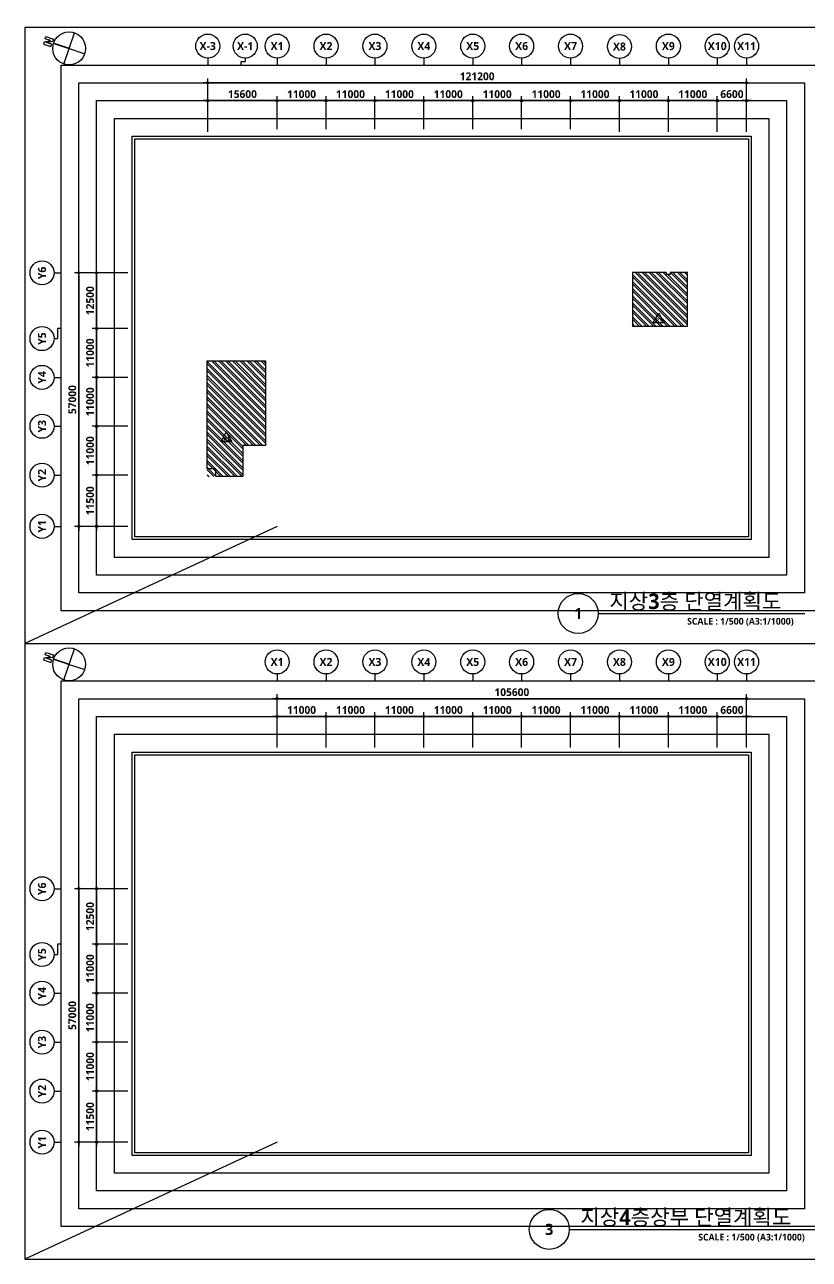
# Model space of a CAD drawing. Header units: millimetres. Extents: x 15454 to 832298, y 124519 to 402165.
# Drawn here: x 435454 to 611935, y 124519 to 402165 of the extents above; entities that cross this region are included whole.
import ezdxf
from ezdxf.enums import TextEntityAlignment as Align

# ---------------------------------------------------------------- set-up
doc = ezdxf.new("R2010")
doc.units = ezdxf.units.MM
doc.header["$LTSCALE"] = 300
doc.header["$MEASUREMENT"] = 0
doc.header["$PDSIZE"] = -5
doc.layers.get('0').update_dxf_attribs({"linetype": 'CONTINUOUS'})
doc.layers.get('Defpoints').update_dxf_attribs({"color": 161, "linetype": 'CONTINUOUS'})
for name, color, linetype in [('A-ANNO-GRA1', 7, 'CONTINUOUS'), ('A-ANNO-NORT', 7, 'CONTINUOUS'), ('A-ANNO-TEXT1', 7, 'CONTINUOUS'), ('A-ANNO-TITL', 7, 'CONTINUOUS'), ('A-ST-AXIS-BUB', 7, 'CONTINUOUS'), ('A-ST-AXIS-DIM', 7, 'CONTINUOUS'), ('A-TEXT1', 2, 'CONTINUOUS'), ('AA-XXXX-TXT1', 2, 'CONTINUOUS'), ('X-SEC-종$0$A-ST-AXIS-BUB', 7, 'CONTINUOUS')]:
    doc.layers.add(name, color=color, linetype=linetype)
for name, color, linetype, plot in [('Defpoint', 161, 'CONTINUOUS', False), ('G(그리드1)', 185, 'CONTINUOUS', False), ('G(그리드2)', 235, 'CONTINUOUS', False)]:
    doc.layers.add(name, color=color, linetype=linetype, plot=plot)
doc.styles.add('SH_대대리576', font='')
doc.styles.add('SH_진천_나눔', font='')
doc.styles.add('맑은고딕', font='NanumGothicBold.ttf')
doc.styles.get('SH_대대리576').set_extended_font_data('NanumGothic', bold=True)
doc.styles.get('SH_진천_나눔').set_extended_font_data('NanumGothic', bold=True)
doc.dimstyles.new('SHP 500', dxfattribs={"dimscale": 500, "dimtxt": 3.5, "dimasz": 1, "dimexe": 2, "dimexo": 2, "dimgap": 1, "dimtad": 1, "dimdec": 0, "dimzin": 0, "dimdsep": 46, "dimtxsty": 'SH_진천_나눔', "dimblk": 'DIMDOT', "dimcen": 0.09, "dimclrd": 256, "dimclre": 256, "dimclrt": 3, "dimadec": 0, "dimazin": 1, "dimtfac": 1, "dimtdec": 0, "dimtix": 1, "dimtmove": 2, "dimatfit": 0, "dimldrblk": 'DIMDOT', "dimfxl": 1, "dimtolj": 1, "dimtzin": 0, "dimlwd": -1, "dimlwe": -1, "dimarcsym": 0})

# ---------------------------------------------------------------- blocks, each defined once
blk = doc.blocks.new('G$CBA52A250')
at = {"layer": 'A-ST-AXIS-BUB'}
for p, q in [((1177, 0), (1177, 525)), ((1177, 525), (1800, 525)), ((1800, 1050), (1800, 525))]:
    blk.add_line(p, q, dxfattribs=at)
blk.add_circle((1800, 2850), 1800, dxfattribs=at)
blk = doc.blocks.new('DIMDOT')
at = {"color": 0}
blk.add_line((-2, 0), (2, 0), dxfattribs=at)
for radius in [0.5, 0.25]:
    blk.add_circle((0, 0), radius, dxfattribs=at)
blk = doc.blocks.new('*D6814')
at = {"layer": 'A-ST-AXIS-DIM'}
for p, q in [((476629, 378081), (476629, 390081)), ((597329, 389081), (477129, 389081)), ((597829, 378081), (597829, 390081))]:
    blk.add_line(p, q, dxfattribs=at)
at = {"layer": 'Defpoints', "color": 0}
for p in [(476629, 389081), (476629, 377081), (597829, 377081)]:
    blk.add_point(p, dxfattribs=at)
at = {"layer": 'A-ST-AXIS-DIM', "linetype": 'ByBlock', "xscale": 500, "yscale": 500, "zscale": 500, "rotation": 180}
blk.add_blockref('DIMDOT', (476629, 389081), dxfattribs=at)
at = {"layer": 'A-ST-AXIS-DIM', "linetype": 'ByBlock', "xscale": 500, "yscale": 500, "zscale": 500}
blk.add_blockref('DIMDOT', (597829, 389081), dxfattribs=at)
at = {"layer": 'A-ST-AXIS-DIM', "color": 3, "insert": (537229, 390544), "char_height": 1750, "attachment_point": 5, "style": 'SH_진천_나눔'}
blk.add_mtext('\\A1;121200', dxfattribs=at)
blk = doc.blocks.new('*D6815')
at = {"layer": 'A-ST-AXIS-DIM'}
for p, q in [((492229, 378681), (492229, 386081)), ((503229, 378681), (503229, 386081)), ((502729, 385081), (492729, 385081))]:
    blk.add_line(p, q, dxfattribs=at)
at = {"layer": 'Defpoints', "color": 0}
for p in [(492229, 385081), (492229, 377681), (503229, 377681)]:
    blk.add_point(p, dxfattribs=at)
at = {"layer": 'A-ST-AXIS-DIM', "linetype": 'ByBlock', "xscale": 500, "yscale": 500, "zscale": 500, "rotation": 180}
blk.add_blockref('DIMDOT', (492229, 385081), dxfattribs=at)
at = {"layer": 'A-ST-AXIS-DIM', "linetype": 'ByBlock', "xscale": 500, "yscale": 500, "zscale": 500}
blk.add_blockref('DIMDOT', (503229, 385081), dxfattribs=at)
at = {"layer": 'A-ST-AXIS-DIM', "color": 3, "insert": (497729, 386541), "char_height": 1750, "attachment_point": 5, "style": 'SH_진천_나눔'}
blk.add_mtext('\\A1;11000', dxfattribs=at)
blk = doc.blocks.new('*D6816')
at = {"layer": 'A-ST-AXIS-DIM'}
for p, q in [((503229, 378681), (503229, 386081)), ((514229, 378681), (514229, 386081)), ((513729, 385081), (503729, 385081))]:
    blk.add_line(p, q, dxfattribs=at)
at = {"layer": 'Defpoints', "color": 0}
for p in [(503229, 385081), (503229, 377681), (514229, 377681)]:
    blk.add_point(p, dxfattribs=at)
at = {"layer": 'A-ST-AXIS-DIM', "linetype": 'ByBlock', "xscale": 500, "yscale": 500, "zscale": 500, "rotation": 180}
blk.add_blockref('DIMDOT', (503229, 385081), dxfattribs=at)
at = {"layer": 'A-ST-AXIS-DIM', "linetype": 'ByBlock', "xscale": 500, "yscale": 500, "zscale": 500}
blk.add_blockref('DIMDOT', (514229, 385081), dxfattribs=at)
at = {"layer": 'A-ST-AXIS-DIM', "color": 3, "insert": (508729, 386541), "char_height": 1750, "attachment_point": 5, "style": 'SH_진천_나눔'}
blk.add_mtext('\\A1;11000', dxfattribs=at)
blk = doc.blocks.new('*D6817')
at = {"layer": 'A-ST-AXIS-DIM'}
for p, q in [((514229, 378681), (514229, 386081)), ((525229, 378681), (525229, 386081)), ((524729, 385081), (514729, 385081))]:
    blk.add_line(p, q, dxfattribs=at)
at = {"layer": 'Defpoints', "color": 0}
for p in [(514229, 385081), (514229, 377681), (525229, 377681)]:
    blk.add_point(p, dxfattribs=at)
at = {"layer": 'A-ST-AXIS-DIM', "linetype": 'ByBlock', "xscale": 500, "yscale": 500, "zscale": 500, "rotation": 180}
blk.add_blockref('DIMDOT', (514229, 385081), dxfattribs=at)
at = {"layer": 'A-ST-AXIS-DIM', "linetype": 'ByBlock', "xscale": 500, "yscale": 500, "zscale": 500}
blk.add_blockref('DIMDOT', (525229, 385081), dxfattribs=at)
at = {"layer": 'A-ST-AXIS-DIM', "color": 3, "insert": (519729, 386541), "char_height": 1750, "attachment_point": 5, "style": 'SH_진천_나눔'}
blk.add_mtext('\\A1;11000', dxfattribs=at)
blk = doc.blocks.new('*D6818')
at = {"layer": 'A-ST-AXIS-DIM'}
for p, q in [((525229, 378681), (525229, 386081)), ((536229, 378681), (536229, 386081)), ((535729, 385081), (525729, 385081))]:
    blk.add_line(p, q, dxfattribs=at)
at = {"layer": 'Defpoints', "color": 0}
for p in [(525229, 385081), (525229, 377681), (536229, 377681)]:
    blk.add_point(p, dxfattribs=at)
at = {"layer": 'A-ST-AXIS-DIM', "linetype": 'ByBlock', "xscale": 500, "yscale": 500, "zscale": 500, "rotation": 180}
blk.add_blockref('DIMDOT', (525229, 385081), dxfattribs=at)
at = {"layer": 'A-ST-AXIS-DIM', "linetype": 'ByBlock', "xscale": 500, "yscale": 500, "zscale": 500}
blk.add_blockref('DIMDOT', (536229, 385081), dxfattribs=at)
at = {"layer": 'A-ST-AXIS-DIM', "color": 3, "insert": (530729, 386541), "char_height": 1750, "attachment_point": 5, "style": 'SH_진천_나눔'}
blk.add_mtext('\\A1;11000', dxfattribs=at)
blk = doc.blocks.new('*D6819')
at = {"layer": 'A-ST-AXIS-DIM'}
for p, q in [((536229, 378681), (536229, 386081)), ((547229, 378681), (547229, 386081)), ((546729, 385081), (536729, 385081))]:
    blk.add_line(p, q, dxfattribs=at)
at = {"layer": 'Defpoints', "color": 0}
for p in [(536229, 385081), (536229, 377681), (547229, 377681)]:
    blk.add_point(p, dxfattribs=at)
at = {"layer": 'A-ST-AXIS-DIM', "linetype": 'ByBlock', "xscale": 500, "yscale": 500, "zscale": 500, "rotation": 180}
blk.add_blockref('DIMDOT', (536229, 385081), dxfattribs=at)
at = {"layer": 'A-ST-AXIS-DIM', "linetype": 'ByBlock', "xscale": 500, "yscale": 500, "zscale": 500}
blk.add_blockref('DIMDOT', (547229, 385081), dxfattribs=at)
at = {"layer": 'A-ST-AXIS-DIM', "color": 3, "insert": (541729, 386541), "char_height": 1750, "attachment_point": 5, "style": 'SH_진천_나눔'}
blk.add_mtext('\\A1;11000', dxfattribs=at)
blk = doc.blocks.new('*D6820')
at = {"layer": 'A-ST-AXIS-DIM'}
for p, q in [((547229, 378681), (547229, 386081)), ((558229, 378681), (558229, 386081)), ((557729, 385081), (547729, 385081))]:
    blk.add_line(p, q, dxfattribs=at)
at = {"layer": 'Defpoints', "color": 0}
for p in [(547229, 385081), (547229, 377681), (558229, 377681)]:
    blk.add_point(p, dxfattribs=at)
at = {"layer": 'A-ST-AXIS-DIM', "linetype": 'ByBlock', "xscale": 500, "yscale": 500, "zscale": 500, "rotation": 180}
blk.add_blockref('DIMDOT', (547229, 385081), dxfattribs=at)
at = {"layer": 'A-ST-AXIS-DIM', "linetype": 'ByBlock', "xscale": 500, "yscale": 500, "zscale": 500}
blk.add_blockref('DIMDOT', (558229, 385081), dxfattribs=at)
at = {"layer": 'A-ST-AXIS-DIM', "color": 3, "insert": (552729, 386541), "char_height": 1750, "attachment_point": 5, "style": 'SH_진천_나눔'}
blk.add_mtext('\\A1;11000', dxfattribs=at)
blk = doc.blocks.new('*D6821')
at = {"layer": 'A-ST-AXIS-DIM'}
for p, q in [((558229, 378681), (558229, 386081)), ((569229, 378081), (569229, 386081)), ((568729, 385081), (558729, 385081))]:
    blk.add_line(p, q, dxfattribs=at)
at = {"layer": 'Defpoints', "color": 0}
for p in [(558229, 385081), (558229, 377681), (569229, 377081)]:
    blk.add_point(p, dxfattribs=at)
at = {"layer": 'A-ST-AXIS-DIM', "linetype": 'ByBlock', "xscale": 500, "yscale": 500, "zscale": 500, "rotation": 180}
blk.add_blockref('DIMDOT', (558229, 385081), dxfattribs=at)
at = {"layer": 'A-ST-AXIS-DIM', "linetype": 'ByBlock', "xscale": 500, "yscale": 500, "zscale": 500}
blk.add_blockref('DIMDOT', (569229, 385081), dxfattribs=at)
at = {"layer": 'A-ST-AXIS-DIM', "color": 3, "insert": (563729, 386541), "char_height": 1750, "attachment_point": 5, "style": 'SH_진천_나눔'}
blk.add_mtext('\\A1;11000', dxfattribs=at)
blk = doc.blocks.new('*D6822')
at = {"layer": 'A-ST-AXIS-DIM'}
for p, q in [((569229, 378081), (569229, 386081)), ((580229, 378081), (580229, 386081)), ((579729, 385081), (569729, 385081))]:
    blk.add_line(p, q, dxfattribs=at)
at = {"layer": 'Defpoints', "color": 0}
for p in [(569229, 385081), (569229, 377081), (580229, 377081)]:
    blk.add_point(p, dxfattribs=at)
at = {"layer": 'A-ST-AXIS-DIM', "linetype": 'ByBlock', "xscale": 500, "yscale": 500, "zscale": 500, "rotation": 180}
blk.add_blockref('DIMDOT', (569229, 385081), dxfattribs=at)
at = {"layer": 'A-ST-AXIS-DIM', "linetype": 'ByBlock', "xscale": 500, "yscale": 500, "zscale": 500}
blk.add_blockref('DIMDOT', (580229, 385081), dxfattribs=at)
at = {"layer": 'A-ST-AXIS-DIM', "color": 3, "insert": (574729, 386541), "char_height": 1750, "attachment_point": 5, "style": 'SH_진천_나눔'}
blk.add_mtext('\\A1;11000', dxfattribs=at)
blk = doc.blocks.new('*D6823')
at = {"layer": 'A-ST-AXIS-DIM'}
for p, q in [((580229, 378081), (580229, 386081)), ((591229, 378081), (591229, 386081)), ((590729, 385081), (580729, 385081))]:
    blk.add_line(p, q, dxfattribs=at)
at = {"layer": 'Defpoints', "color": 0}
for p in [(580229, 385081), (580229, 377081), (591229, 377081)]:
    blk.add_point(p, dxfattribs=at)
at = {"layer": 'A-ST-AXIS-DIM', "linetype": 'ByBlock', "xscale": 500, "yscale": 500, "zscale": 500, "rotation": 180}
blk.add_blockref('DIMDOT', (580229, 385081), dxfattribs=at)
at = {"layer": 'A-ST-AXIS-DIM', "linetype": 'ByBlock', "xscale": 500, "yscale": 500, "zscale": 500}
blk.add_blockref('DIMDOT', (591229, 385081), dxfattribs=at)
at = {"layer": 'A-ST-AXIS-DIM', "color": 3, "insert": (585729, 386541), "char_height": 1750, "attachment_point": 5, "style": 'SH_진천_나눔'}
blk.add_mtext('\\A1;11000', dxfattribs=at)
blk = doc.blocks.new('*D6824')
at = {"layer": 'A-ST-AXIS-DIM'}
for p, q in [((476629, 378681), (476629, 386081)), ((492229, 378681), (492229, 386081)), ((491729, 385081), (477129, 385081))]:
    blk.add_line(p, q, dxfattribs=at)
at = {"layer": 'Defpoints', "color": 0}
for p in [(476629, 385081), (476629, 377681), (492229, 377681)]:
    blk.add_point(p, dxfattribs=at)
at = {"layer": 'A-ST-AXIS-DIM', "linetype": 'ByBlock', "xscale": 500, "yscale": 500, "zscale": 500, "rotation": 180}
blk.add_blockref('DIMDOT', (476629, 385081), dxfattribs=at)
at = {"layer": 'A-ST-AXIS-DIM', "linetype": 'ByBlock', "xscale": 500, "yscale": 500, "zscale": 500}
blk.add_blockref('DIMDOT', (492229, 385081), dxfattribs=at)
at = {"layer": 'A-ST-AXIS-DIM', "color": 3, "insert": (484429, 386547), "char_height": 1750, "attachment_point": 5, "style": 'SH_진천_나눔'}
blk.add_mtext('\\A1;15600', dxfattribs=at)
blk = doc.blocks.new('A-ST-AXIS-BUB-1')
at = {"layer": 'A-ST-AXIS-BUB'}
blk.add_line((0, 350), (0, 0), dxfattribs=at)
blk.add_circle((0, 950), 600, dxfattribs=at)
blk = doc.blocks.new('*D6851')
at = {"layer": 'A-ST-AXIS-DIM'}
for p, q in [((458629, 207853), (446629, 207853)), ((447629, 207353), (447629, 151353)), ((458629, 150853), (446629, 150853))]:
    blk.add_line(p, q, dxfattribs=at)
at = {"layer": 'Defpoints', "color": 0}
for p in [(459629, 207853), (447629, 150853), (459629, 150853)]:
    blk.add_point(p, dxfattribs=at)
at = {"layer": 'A-ST-AXIS-DIM', "linetype": 'ByBlock', "xscale": 500, "yscale": 500, "zscale": 500}
for p, rotation in [((447629, 207853), 90), ((447629, 150853), 270)]:
    blk.add_blockref('DIMDOT', p, dxfattribs=dict(at, rotation=rotation))
at = {"layer": 'A-ST-AXIS-DIM', "color": 3, "insert": (446167, 179353), "char_height": 1750, "attachment_point": 5, "rotation": 90, "style": 'SH_진천_나눔'}
blk.add_mtext('\\A1;57000', dxfattribs=at)
blk = doc.blocks.new('*D6852')
at = {"layer": 'A-ST-AXIS-DIM'}
for p, q in [((458629, 162353), (450629, 162353)), ((451629, 161853), (451629, 151353)), ((458629, 150853), (450629, 150853))]:
    blk.add_line(p, q, dxfattribs=at)
at = {"layer": 'Defpoints', "color": 0}
for p in [(459629, 162353), (451629, 150853), (459629, 150853)]:
    blk.add_point(p, dxfattribs=at)
at = {"layer": 'A-ST-AXIS-DIM', "linetype": 'ByBlock', "xscale": 500, "yscale": 500, "zscale": 500}
for p, rotation in [((451629, 162353), 90), ((451629, 150853), 270)]:
    blk.add_blockref('DIMDOT', p, dxfattribs=dict(at, rotation=rotation))
at = {"layer": 'A-ST-AXIS-DIM', "color": 3, "insert": (450167, 156603), "char_height": 1750, "attachment_point": 5, "rotation": 90, "style": 'SH_진천_나눔'}
blk.add_mtext('\\A1;11500', dxfattribs=at)
blk = doc.blocks.new('*D6853')
at = {"layer": 'A-ST-AXIS-DIM'}
for p, q in [((458629, 173353), (450629, 173353)), ((451629, 172853), (451629, 162853)), ((458629, 162353), (450629, 162353))]:
    blk.add_line(p, q, dxfattribs=at)
at = {"layer": 'Defpoints', "color": 0}
for p in [(459629, 173353), (451629, 162353), (459629, 162353)]:
    blk.add_point(p, dxfattribs=at)
at = {"layer": 'A-ST-AXIS-DIM', "linetype": 'ByBlock', "xscale": 500, "yscale": 500, "zscale": 500}
for p, rotation in [((451629, 173353), 90), ((451629, 162353), 270)]:
    blk.add_blockref('DIMDOT', p, dxfattribs=dict(at, rotation=rotation))
at = {"layer": 'A-ST-AXIS-DIM', "color": 3, "insert": (450169, 167853), "char_height": 1750, "attachment_point": 5, "rotation": 90, "style": 'SH_진천_나눔'}
blk.add_mtext('\\A1;11000', dxfattribs=at)
blk = doc.blocks.new('*D6854')
at = {"layer": 'A-ST-AXIS-DIM'}
for p, q in [((458629, 184353), (450629, 184353)), ((451629, 183853), (451629, 173853)), ((458629, 173353), (450629, 173353))]:
    blk.add_line(p, q, dxfattribs=at)
at = {"layer": 'Defpoints', "color": 0}
for p in [(459629, 184353), (451629, 173353), (459629, 173353)]:
    blk.add_point(p, dxfattribs=at)
at = {"layer": 'A-ST-AXIS-DIM', "linetype": 'ByBlock', "xscale": 500, "yscale": 500, "zscale": 500}
for p, rotation in [((451629, 184353), 90), ((451629, 173353), 270)]:
    blk.add_blockref('DIMDOT', p, dxfattribs=dict(at, rotation=rotation))
at = {"layer": 'A-ST-AXIS-DIM', "color": 3, "insert": (450169, 178853), "char_height": 1750, "attachment_point": 5, "rotation": 90, "style": 'SH_진천_나눔'}
blk.add_mtext('\\A1;11000', dxfattribs=at)
blk = doc.blocks.new('*D6855')
at = {"layer": 'A-ST-AXIS-DIM'}
for p, q in [((458629, 195353), (450629, 195353)), ((451629, 194853), (451629, 184853)), ((458629, 184353), (450629, 184353))]:
    blk.add_line(p, q, dxfattribs=at)
at = {"layer": 'Defpoints', "color": 0}
for p in [(459629, 195353), (451629, 184353), (459629, 184353)]:
    blk.add_point(p, dxfattribs=at)
at = {"layer": 'A-ST-AXIS-DIM', "linetype": 'ByBlock', "xscale": 500, "yscale": 500, "zscale": 500}
for p, rotation in [((451629, 195353), 90), ((451629, 184353), 270)]:
    blk.add_blockref('DIMDOT', p, dxfattribs=dict(at, rotation=rotation))
at = {"layer": 'A-ST-AXIS-DIM', "color": 3, "insert": (450169, 189853), "char_height": 1750, "attachment_point": 5, "rotation": 90, "style": 'SH_진천_나눔'}
blk.add_mtext('\\A1;11000', dxfattribs=at)
blk = doc.blocks.new('*D6856')
at = {"layer": 'A-ST-AXIS-DIM'}
for p, q in [((458629, 207853), (450629, 207853)), ((451629, 207353), (451629, 195853)), ((458629, 195353), (450629, 195353))]:
    blk.add_line(p, q, dxfattribs=at)
at = {"layer": 'Defpoints', "color": 0}
for p in [(459629, 207853), (451629, 195353), (459629, 195353)]:
    blk.add_point(p, dxfattribs=at)
at = {"layer": 'A-ST-AXIS-DIM', "linetype": 'ByBlock', "xscale": 500, "yscale": 500, "zscale": 500}
for p, rotation in [((451629, 207853), 90), ((451629, 195353), 270)]:
    blk.add_blockref('DIMDOT', p, dxfattribs=dict(at, rotation=rotation))
at = {"layer": 'A-ST-AXIS-DIM', "color": 3, "insert": (450165, 201603), "char_height": 1750, "attachment_point": 5, "rotation": 90, "style": 'SH_진천_나눔'}
blk.add_mtext('\\A1;12500', dxfattribs=at)
blk = doc.blocks.new('*D6857')
at = {"layer": 'A-ST-AXIS-DIM'}
for p, q in [((492229, 239581), (492229, 251581)), ((597329, 250581), (492729, 250581)), ((597829, 239581), (597829, 251581))]:
    blk.add_line(p, q, dxfattribs=at)
at = {"layer": 'Defpoints', "color": 0}
for p in [(492229, 250581), (492229, 238581), (597829, 238581)]:
    blk.add_point(p, dxfattribs=at)
at = {"layer": 'A-ST-AXIS-DIM', "linetype": 'ByBlock', "xscale": 500, "yscale": 500, "zscale": 500, "rotation": 180}
blk.add_blockref('DIMDOT', (492229, 250581), dxfattribs=at)
at = {"layer": 'A-ST-AXIS-DIM', "linetype": 'ByBlock', "xscale": 500, "yscale": 500, "zscale": 500}
blk.add_blockref('DIMDOT', (597829, 250581), dxfattribs=at)
at = {"layer": 'A-ST-AXIS-DIM', "color": 3, "insert": (545029, 252047), "char_height": 1750, "attachment_point": 5, "style": 'SH_진천_나눔'}
blk.add_mtext('\\A1;105600', dxfattribs=at)
blk = doc.blocks.new('*D6858')
at = {"layer": 'A-ST-AXIS-DIM'}
for p, q in [((492229, 239581), (492229, 247581)), ((503229, 239581), (503229, 247581)), ((502729, 246581), (492729, 246581))]:
    blk.add_line(p, q, dxfattribs=at)
at = {"layer": 'Defpoints', "color": 0}
for p in [(492229, 246581), (492229, 238581), (503229, 238581)]:
    blk.add_point(p, dxfattribs=at)
at = {"layer": 'A-ST-AXIS-DIM', "linetype": 'ByBlock', "xscale": 500, "yscale": 500, "zscale": 500, "rotation": 180}
blk.add_blockref('DIMDOT', (492229, 246581), dxfattribs=at)
at = {"layer": 'A-ST-AXIS-DIM', "linetype": 'ByBlock', "xscale": 500, "yscale": 500, "zscale": 500}
blk.add_blockref('DIMDOT', (503229, 246581), dxfattribs=at)
at = {"layer": 'A-ST-AXIS-DIM', "color": 3, "insert": (497729, 248041), "char_height": 1750, "attachment_point": 5, "style": 'SH_진천_나눔'}
blk.add_mtext('\\A1;11000', dxfattribs=at)
blk = doc.blocks.new('*D6859')
at = {"layer": 'A-ST-AXIS-DIM'}
for p, q in [((503229, 239581), (503229, 247581)), ((514229, 239581), (514229, 247581)), ((513729, 246581), (503729, 246581))]:
    blk.add_line(p, q, dxfattribs=at)
at = {"layer": 'Defpoints', "color": 0}
for p in [(503229, 246581), (503229, 238581), (514229, 238581)]:
    blk.add_point(p, dxfattribs=at)
at = {"layer": 'A-ST-AXIS-DIM', "linetype": 'ByBlock', "xscale": 500, "yscale": 500, "zscale": 500, "rotation": 180}
blk.add_blockref('DIMDOT', (503229, 246581), dxfattribs=at)
at = {"layer": 'A-ST-AXIS-DIM', "linetype": 'ByBlock', "xscale": 500, "yscale": 500, "zscale": 500}
blk.add_blockref('DIMDOT', (514229, 246581), dxfattribs=at)
at = {"layer": 'A-ST-AXIS-DIM', "color": 3, "insert": (508729, 248041), "char_height": 1750, "attachment_point": 5, "style": 'SH_진천_나눔'}
blk.add_mtext('\\A1;11000', dxfattribs=at)
blk = doc.blocks.new('*D6860')
at = {"layer": 'A-ST-AXIS-DIM'}
for p, q in [((514229, 239581), (514229, 247581)), ((525229, 239581), (525229, 247581)), ((524729, 246581), (514729, 246581))]:
    blk.add_line(p, q, dxfattribs=at)
at = {"layer": 'Defpoints', "color": 0}
for p in [(514229, 246581), (514229, 238581), (525229, 238581)]:
    blk.add_point(p, dxfattribs=at)
at = {"layer": 'A-ST-AXIS-DIM', "linetype": 'ByBlock', "xscale": 500, "yscale": 500, "zscale": 500, "rotation": 180}
blk.add_blockref('DIMDOT', (514229, 246581), dxfattribs=at)
at = {"layer": 'A-ST-AXIS-DIM', "linetype": 'ByBlock', "xscale": 500, "yscale": 500, "zscale": 500}
blk.add_blockref('DIMDOT', (525229, 246581), dxfattribs=at)
at = {"layer": 'A-ST-AXIS-DIM', "color": 3, "insert": (519729, 248041), "char_height": 1750, "attachment_point": 5, "style": 'SH_진천_나눔'}
blk.add_mtext('\\A1;11000', dxfattribs=at)
blk = doc.blocks.new('*D6861')
at = {"layer": 'A-ST-AXIS-DIM'}
for p, q in [((525229, 239581), (525229, 247581)), ((536229, 239581), (536229, 247581)), ((535729, 246581), (525729, 246581))]:
    blk.add_line(p, q, dxfattribs=at)
at = {"layer": 'Defpoints', "color": 0}
for p in [(525229, 246581), (525229, 238581), (536229, 238581)]:
    blk.add_point(p, dxfattribs=at)
at = {"layer": 'A-ST-AXIS-DIM', "linetype": 'ByBlock', "xscale": 500, "yscale": 500, "zscale": 500, "rotation": 180}
blk.add_blockref('DIMDOT', (525229, 246581), dxfattribs=at)
at = {"layer": 'A-ST-AXIS-DIM', "linetype": 'ByBlock', "xscale": 500, "yscale": 500, "zscale": 500}
blk.add_blockref('DIMDOT', (536229, 246581), dxfattribs=at)
at = {"layer": 'A-ST-AXIS-DIM', "color": 3, "insert": (530729, 248041), "char_height": 1750, "attachment_point": 5, "style": 'SH_진천_나눔'}
blk.add_mtext('\\A1;11000', dxfattribs=at)
blk = doc.blocks.new('*D6862')
at = {"layer": 'A-ST-AXIS-DIM'}
for p, q in [((536229, 239581), (536229, 247581)), ((547229, 239581), (547229, 247581)), ((546729, 246581), (536729, 246581))]:
    blk.add_line(p, q, dxfattribs=at)
at = {"layer": 'Defpoints', "color": 0}
for p in [(536229, 246581), (536229, 238581), (547229, 238581)]:
    blk.add_point(p, dxfattribs=at)
at = {"layer": 'A-ST-AXIS-DIM', "linetype": 'ByBlock', "xscale": 500, "yscale": 500, "zscale": 500, "rotation": 180}
blk.add_blockref('DIMDOT', (536229, 246581), dxfattribs=at)
at = {"layer": 'A-ST-AXIS-DIM', "linetype": 'ByBlock', "xscale": 500, "yscale": 500, "zscale": 500}
blk.add_blockref('DIMDOT', (547229, 246581), dxfattribs=at)
at = {"layer": 'A-ST-AXIS-DIM', "color": 3, "insert": (541729, 248041), "char_height": 1750, "attachment_point": 5, "style": 'SH_진천_나눔'}
blk.add_mtext('\\A1;11000', dxfattribs=at)
blk = doc.blocks.new('*D6863')
at = {"layer": 'A-ST-AXIS-DIM'}
for p, q in [((547229, 239581), (547229, 247581)), ((558229, 239581), (558229, 247581)), ((557729, 246581), (547729, 246581))]:
    blk.add_line(p, q, dxfattribs=at)
at = {"layer": 'Defpoints', "color": 0}
for p in [(547229, 246581), (547229, 238581), (558229, 238581)]:
    blk.add_point(p, dxfattribs=at)
at = {"layer": 'A-ST-AXIS-DIM', "linetype": 'ByBlock', "xscale": 500, "yscale": 500, "zscale": 500, "rotation": 180}
blk.add_blockref('DIMDOT', (547229, 246581), dxfattribs=at)
at = {"layer": 'A-ST-AXIS-DIM', "linetype": 'ByBlock', "xscale": 500, "yscale": 500, "zscale": 500}
blk.add_blockref('DIMDOT', (558229, 246581), dxfattribs=at)
at = {"layer": 'A-ST-AXIS-DIM', "color": 3, "insert": (552729, 248041), "char_height": 1750, "attachment_point": 5, "style": 'SH_진천_나눔'}
blk.add_mtext('\\A1;11000', dxfattribs=at)
blk = doc.blocks.new('*D6864')
at = {"layer": 'A-ST-AXIS-DIM'}
for p, q in [((558229, 239581), (558229, 247581)), ((569229, 239581), (569229, 247581)), ((568729, 246581), (558729, 246581))]:
    blk.add_line(p, q, dxfattribs=at)
at = {"layer": 'Defpoints', "color": 0}
for p in [(558229, 246581), (558229, 238581), (569229, 238581)]:
    blk.add_point(p, dxfattribs=at)
at = {"layer": 'A-ST-AXIS-DIM', "linetype": 'ByBlock', "xscale": 500, "yscale": 500, "zscale": 500, "rotation": 180}
blk.add_blockref('DIMDOT', (558229, 246581), dxfattribs=at)
at = {"layer": 'A-ST-AXIS-DIM', "linetype": 'ByBlock', "xscale": 500, "yscale": 500, "zscale": 500}
blk.add_blockref('DIMDOT', (569229, 246581), dxfattribs=at)
at = {"layer": 'A-ST-AXIS-DIM', "color": 3, "insert": (563729, 248041), "char_height": 1750, "attachment_point": 5, "style": 'SH_진천_나눔'}
blk.add_mtext('\\A1;11000', dxfattribs=at)
blk = doc.blocks.new('*D6865')
at = {"layer": 'A-ST-AXIS-DIM'}
for p, q in [((569229, 239581), (569229, 247581)), ((580229, 239581), (580229, 247581)), ((579729, 246581), (569729, 246581))]:
    blk.add_line(p, q, dxfattribs=at)
at = {"layer": 'Defpoints', "color": 0}
for p in [(569229, 246581), (569229, 238581), (580229, 238581)]:
    blk.add_point(p, dxfattribs=at)
at = {"layer": 'A-ST-AXIS-DIM', "linetype": 'ByBlock', "xscale": 500, "yscale": 500, "zscale": 500, "rotation": 180}
blk.add_blockref('DIMDOT', (569229, 246581), dxfattribs=at)
at = {"layer": 'A-ST-AXIS-DIM', "linetype": 'ByBlock', "xscale": 500, "yscale": 500, "zscale": 500}
blk.add_blockref('DIMDOT', (580229, 246581), dxfattribs=at)
at = {"layer": 'A-ST-AXIS-DIM', "color": 3, "insert": (574729, 248041), "char_height": 1750, "attachment_point": 5, "style": 'SH_진천_나눔'}
blk.add_mtext('\\A1;11000', dxfattribs=at)
blk = doc.blocks.new('*D6866')
at = {"layer": 'A-ST-AXIS-DIM'}
for p, q in [((580229, 239581), (580229, 247581)), ((591229, 239581), (591229, 247581)), ((590729, 246581), (580729, 246581))]:
    blk.add_line(p, q, dxfattribs=at)
at = {"layer": 'Defpoints', "color": 0}
for p in [(580229, 246581), (580229, 238581), (591229, 238581)]:
    blk.add_point(p, dxfattribs=at)
at = {"layer": 'A-ST-AXIS-DIM', "linetype": 'ByBlock', "xscale": 500, "yscale": 500, "zscale": 500, "rotation": 180}
blk.add_blockref('DIMDOT', (580229, 246581), dxfattribs=at)
at = {"layer": 'A-ST-AXIS-DIM', "linetype": 'ByBlock', "xscale": 500, "yscale": 500, "zscale": 500}
blk.add_blockref('DIMDOT', (591229, 246581), dxfattribs=at)
at = {"layer": 'A-ST-AXIS-DIM', "color": 3, "insert": (585729, 248041), "char_height": 1750, "attachment_point": 5, "style": 'SH_진천_나눔'}
blk.add_mtext('\\A1;11000', dxfattribs=at)
blk = doc.blocks.new('A-ST-AXIS-BUB-2')
at = {"layer": 'X-SEC-종$0$A-ST-AXIS-BUB'}
blk.add_line((1800, 1050, -103000), (1800, 525, -103000), dxfattribs=at)
at = {"layer": 'X-SEC-종$0$A-ST-AXIS-BUB', "elevation": -103000}
blk.add_lwpolyline([(3323, 0), (3323, 525), (1800, 525)], dxfattribs=at)
at = {"layer": 'X-SEC-종$0$A-ST-AXIS-BUB'}
blk.add_circle((1800, 2850, -103000), 1800, dxfattribs=at)
blk = doc.blocks.new('*D6868')
at = {"layer": 'A-ST-AXIS-DIM'}
for p, q in [((591229, 239581), (591229, 247581)), ((597829, 239581), (597829, 247581)), ((590729, 246581), (590229, 246581)), ((591229, 246581), (597829, 246581)), ((598329, 246581), (598829, 246581))]:
    blk.add_line(p, q, dxfattribs=at)
at = {"layer": 'Defpoints', "color": 0}
for p in [(597829, 246581), (591229, 238581), (597829, 238581)]:
    blk.add_point(p, dxfattribs=at)
at = {"layer": 'A-ST-AXIS-DIM', "linetype": 'ByBlock', "xscale": 500, "yscale": 500, "zscale": 500}
blk.add_blockref('DIMDOT', (591229, 246581), dxfattribs=at)
at = {"layer": 'A-ST-AXIS-DIM', "linetype": 'ByBlock', "xscale": 500, "yscale": 500, "zscale": 500, "rotation": 180}
blk.add_blockref('DIMDOT', (597829, 246581), dxfattribs=at)
at = {"layer": 'A-ST-AXIS-DIM', "color": 3, "insert": (594529, 248047), "char_height": 1750, "attachment_point": 5, "style": 'SH_진천_나눔'}
blk.add_mtext('\\A1;6600', dxfattribs=at)
blk = doc.blocks.new('*D6876')
at = {"layer": 'A-ST-AXIS-DIM'}
for p, q in [((591229, 378081), (591229, 386081)), ((597829, 378081), (597829, 386081)), ((590729, 385081), (590229, 385081)), ((591229, 385081), (597829, 385081)), ((598329, 385081), (598829, 385081))]:
    blk.add_line(p, q, dxfattribs=at)
at = {"layer": 'Defpoints', "color": 0}
for p in [(597829, 385081), (591229, 377081), (597829, 377081)]:
    blk.add_point(p, dxfattribs=at)
at = {"layer": 'A-ST-AXIS-DIM', "linetype": 'ByBlock', "xscale": 500, "yscale": 500, "zscale": 500}
blk.add_blockref('DIMDOT', (591229, 385081), dxfattribs=at)
at = {"layer": 'A-ST-AXIS-DIM', "linetype": 'ByBlock', "xscale": 500, "yscale": 500, "zscale": 500, "rotation": 180}
blk.add_blockref('DIMDOT', (597829, 385081), dxfattribs=at)
at = {"layer": 'A-ST-AXIS-DIM', "color": 3, "insert": (594529, 386547), "char_height": 1750, "attachment_point": 5, "style": 'SH_진천_나눔'}
blk.add_mtext('\\A1;6600', dxfattribs=at)
blk = doc.blocks.new('*D6877')
at = {"layer": 'A-ST-AXIS-DIM'}
for p, q in [((458629, 346353), (446629, 346353)), ((447629, 345853), (447629, 289853)), ((458629, 289353), (446629, 289353))]:
    blk.add_line(p, q, dxfattribs=at)
at = {"layer": 'Defpoints', "color": 0}
for p in [(459629, 346353), (447629, 289353), (459629, 289353)]:
    blk.add_point(p, dxfattribs=at)
at = {"layer": 'A-ST-AXIS-DIM', "linetype": 'ByBlock', "xscale": 500, "yscale": 500, "zscale": 500}
for p, rotation in [((447629, 346353), 90), ((447629, 289353), 270)]:
    blk.add_blockref('DIMDOT', p, dxfattribs=dict(at, rotation=rotation))
at = {"layer": 'A-ST-AXIS-DIM', "color": 3, "insert": (446167, 317853), "char_height": 1750, "attachment_point": 5, "rotation": 90, "style": 'SH_진천_나눔'}
blk.add_mtext('\\A1;57000', dxfattribs=at)
blk = doc.blocks.new('*D6878')
at = {"layer": 'A-ST-AXIS-DIM'}
for p, q in [((458629, 300853), (450629, 300853)), ((451629, 300353), (451629, 289853)), ((458629, 289353), (450629, 289353))]:
    blk.add_line(p, q, dxfattribs=at)
at = {"layer": 'Defpoints', "color": 0}
for p in [(459629, 300853), (451629, 289353), (459629, 289353)]:
    blk.add_point(p, dxfattribs=at)
at = {"layer": 'A-ST-AXIS-DIM', "linetype": 'ByBlock', "xscale": 500, "yscale": 500, "zscale": 500}
for p, rotation in [((451629, 300853), 90), ((451629, 289353), 270)]:
    blk.add_blockref('DIMDOT', p, dxfattribs=dict(at, rotation=rotation))
at = {"layer": 'A-ST-AXIS-DIM', "color": 3, "insert": (450167, 295103), "char_height": 1750, "attachment_point": 5, "rotation": 90, "style": 'SH_진천_나눔'}
blk.add_mtext('\\A1;11500', dxfattribs=at)
blk = doc.blocks.new('*D6879')
at = {"layer": 'A-ST-AXIS-DIM'}
for p, q in [((458629, 311853), (450629, 311853)), ((451629, 311353), (451629, 301353)), ((458629, 300853), (450629, 300853))]:
    blk.add_line(p, q, dxfattribs=at)
at = {"layer": 'Defpoints', "color": 0}
for p in [(459629, 311853), (451629, 300853), (459629, 300853)]:
    blk.add_point(p, dxfattribs=at)
at = {"layer": 'A-ST-AXIS-DIM', "linetype": 'ByBlock', "xscale": 500, "yscale": 500, "zscale": 500}
for p, rotation in [((451629, 311853), 90), ((451629, 300853), 270)]:
    blk.add_blockref('DIMDOT', p, dxfattribs=dict(at, rotation=rotation))
at = {"layer": 'A-ST-AXIS-DIM', "color": 3, "insert": (450169, 306353), "char_height": 1750, "attachment_point": 5, "rotation": 90, "style": 'SH_진천_나눔'}
blk.add_mtext('\\A1;11000', dxfattribs=at)
blk = doc.blocks.new('*D6880')
at = {"layer": 'A-ST-AXIS-DIM'}
for p, q in [((458629, 322853), (450629, 322853)), ((451629, 322353), (451629, 312353)), ((458629, 311853), (450629, 311853))]:
    blk.add_line(p, q, dxfattribs=at)
at = {"layer": 'Defpoints', "color": 0}
for p in [(459629, 322853), (451629, 311853), (459629, 311853)]:
    blk.add_point(p, dxfattribs=at)
at = {"layer": 'A-ST-AXIS-DIM', "linetype": 'ByBlock', "xscale": 500, "yscale": 500, "zscale": 500}
for p, rotation in [((451629, 322853), 90), ((451629, 311853), 270)]:
    blk.add_blockref('DIMDOT', p, dxfattribs=dict(at, rotation=rotation))
at = {"layer": 'A-ST-AXIS-DIM', "color": 3, "insert": (450169, 317353), "char_height": 1750, "attachment_point": 5, "rotation": 90, "style": 'SH_진천_나눔'}
blk.add_mtext('\\A1;11000', dxfattribs=at)
blk = doc.blocks.new('*D6881')
at = {"layer": 'A-ST-AXIS-DIM'}
for p, q in [((458629, 333853), (450629, 333853)), ((451629, 333353), (451629, 323353)), ((458629, 322853), (450629, 322853))]:
    blk.add_line(p, q, dxfattribs=at)
at = {"layer": 'Defpoints', "color": 0}
for p in [(459629, 333853), (451629, 322853), (459629, 322853)]:
    blk.add_point(p, dxfattribs=at)
at = {"layer": 'A-ST-AXIS-DIM', "linetype": 'ByBlock', "xscale": 500, "yscale": 500, "zscale": 500}
for p, rotation in [((451629, 333853), 90), ((451629, 322853), 270)]:
    blk.add_blockref('DIMDOT', p, dxfattribs=dict(at, rotation=rotation))
at = {"layer": 'A-ST-AXIS-DIM', "color": 3, "insert": (450169, 328353), "char_height": 1750, "attachment_point": 5, "rotation": 90, "style": 'SH_진천_나눔'}
blk.add_mtext('\\A1;11000', dxfattribs=at)
blk = doc.blocks.new('*D6882')
at = {"layer": 'A-ST-AXIS-DIM'}
for p, q in [((458629, 346353), (450629, 346353)), ((451629, 345853), (451629, 334353)), ((458629, 333853), (450629, 333853))]:
    blk.add_line(p, q, dxfattribs=at)
at = {"layer": 'Defpoints', "color": 0}
for p in [(459629, 346353), (451629, 333853), (459629, 333853)]:
    blk.add_point(p, dxfattribs=at)
at = {"layer": 'A-ST-AXIS-DIM', "linetype": 'ByBlock', "xscale": 500, "yscale": 500, "zscale": 500}
for p, rotation in [((451629, 346353), 90), ((451629, 333853), 270)]:
    blk.add_blockref('DIMDOT', p, dxfattribs=dict(at, rotation=rotation))
at = {"layer": 'A-ST-AXIS-DIM', "color": 3, "insert": (450165, 340103), "char_height": 1750, "attachment_point": 5, "rotation": 90, "style": 'SH_진천_나눔'}
blk.add_mtext('\\A1;12500', dxfattribs=at)
blk = doc.blocks.new('dr-sy-018-D-M')
at = {"layer": 'A-ANNO-NORT'}
for p, q in [((-1, 16.4), (-2.5, 16.4)), ((-2.5, 16.4), (-2.5, 11.4)), ((-1, 16.4), (1, 12.8)), ((1, 12.8), (1, 16.4)), ((1, 16.4), (2.5, 16.4)), ((2.5, 16.4), (2.5, 11.4)), ((-2.5, 11.4), (-1, 11.4)), ((-1, 15.09), (1.05, 11.4)), ((-1, 11.4), (-1, 15.09)), ((2.5, 11.4), (1.05, 11.4)), ((-10.5, 0), (10.5, 0)), ((0, 0), (0, -10.5))]:
    blk.add_line(p, q, dxfattribs=at)
at = {"layer": 'A-ANNO-NORT', "const_width": 1}
blk.add_lwpolyline([(0, 10.5), (0, 0)], dxfattribs=at)
at = {"layer": 'A-ANNO-NORT'}
blk.add_circle((0, 0), 10.5, dxfattribs=at)
blk = doc.blocks.new('*U4373')
at = {"layer": 'A-ANNO-TITL'}
blk.add_line((0, 0), (4647, 0), dxfattribs=at)
blk.add_circle((-450, 0), 450, dxfattribs=at)
at = {"layer": 'AA-XXXX-TXT1', "style": 'SH_진천_나눔'}
blk.add_attdef('DWG.TITLE', (250, 100), '', height=350, dxfattribs=at)
at = {"layer": 'AA-XXXX-TXT1', "color": 7, "style": 'SH_진천_나눔'}
blk.add_attdef('NO1', text='', height=300, dxfattribs=at).set_placement((-450, 0), align=Align.MIDDLE)
at = {"layer": 'AA-XXXX-TXT1', "style": 'SH_진천_나눔'}
blk.add_attdef('SCALE', text='', height=150, dxfattribs=at).set_placement((4397, -100), align=Align.TOP_RIGHT)
blk = doc.blocks.new('*U6191')
at = {"layer": 'A-ANNO-TITL'}
blk.add_line((0, 0), (5547, 0), dxfattribs=at)
blk.add_circle((-450, 0), 450, dxfattribs=at)
at = {"layer": 'AA-XXXX-TXT1', "style": 'SH_진천_나눔'}
blk.add_attdef('DWG.TITLE', (250, 100), '', height=350, dxfattribs=at)
at = {"layer": 'AA-XXXX-TXT1', "color": 7, "style": 'SH_진천_나눔'}
blk.add_attdef('NO1', text='', height=300, dxfattribs=at).set_placement((-450, 0), align=Align.MIDDLE)
at = {"layer": 'AA-XXXX-TXT1', "style": 'SH_진천_나눔'}
blk.add_attdef('SCALE', text='', height=150, dxfattribs=at).set_placement((5297, -100), align=Align.TOP_RIGHT)
blk = doc.blocks.new('지상3층 단열')
at = {"true_color": 0xffab8f}
h = blk.add_hatch(dxfattribs=at)
h.set_pattern_fill('ANSI32', color=21, scale=3000, angle=270)
h.set_pattern_definition([(315, (-337319.8, 321534), (795.4951, 795.4951), []), (315, (-337319.8, 321003.7), (795.4951, 795.4951), [])])
h.paths.add_polyline_path([(198394, 57100), (198394, 45000), (210794, 45000), (210794, 57100), (206894, 57100), (206894, 56600), (206094, 56600), (206094, 57100)])
h = blk.add_hatch(dxfattribs=at)
h.set_pattern_fill('ANSI32', color=21, scale=3000, angle=270)
h.set_pattern_definition([(315, (-589319.8, 321534), (795.4951, 795.4951), []), (315, (-589319.8, 321003.7), (795.4951, 795.4951), [])])
h.paths.add_polyline_path([(110794, 18200), (115894, 18200), (115894, 37200), (102794, 37200), (102794, 11200), (110794, 11200)])
at = {"elevation": -103000}
blk.add_lwpolyline([(198394, 57100), (198394, 45000), (210794, 45000), (210794, 57100), (206894, 57100), (206894, 56600), (206094, 56600), (206094, 57100), (198394, 57100)], dxfattribs=at)
for points in [[(204307, 47911), (205550, 45758), (203065, 45758)], [(104694, 11200), (104694, 12900), (102794, 12900), (102794, 37200), (115894, 37200), (115894, 18200), (110794, 18200), (110794, 11200)], [(107051, 21166), (108293, 19013), (105808, 19013)]]:
    blk.add_lwpolyline(points, close=True)
at = {"layer": 'A-TEXT1', "style": '맑은고딕'}
for p in [(203632, 45905), (106375, 19160)]:
    blk.add_text('R1', height=900, dxfattribs=at).set_placement(p)

msp = doc.modelspace()

# ---------------------------------------------------------------- linework, layer by layer
at = {"layer": 'A-ANNO-GRA1'}
msp.add_line((435454, 263019), (790454, 263019), dxfattribs=at)
at = {"layer": 'Defpoint'}
msp.add_lwpolyline([(435454, 124519), (790454, 124519), (790454, 401519), (435454, 401519)], close=True, dxfattribs=at)
at = {"layer": 'G(그리드1)'}
for p, q in [((492229, 289352.9), (435454, 263019)), ((492229, 150852.9), (435454, 124519))]:
    msp.add_line(p, q, dxfattribs=at)
for points in [[(443629, 393081.5), (614829, 393081.5), (614829, 270381.5), (443629, 270381.5)], [(447629, 389081.5), (610829, 389081.5), (610829, 274381.5), (447629, 274381.5)], [(451629, 385081.5), (606829, 385081.5), (606829, 278381.5), (451629, 278381.5)], [(455629, 381081.5), (602829, 381081.5), (602829, 282381.5), (455629, 282381.5)], [(459629, 377081.5), (598829, 377081.5), (598829, 286381.5), (459629, 286381.5)], [(443629, 254581.5), (614829, 254581.5), (614829, 131881.5), (443629, 131881.5)], [(447629, 250581.5), (610829, 250581.5), (610829, 135881.5), (447629, 135881.5)], [(451629, 246581.5), (606829, 246581.5), (606829, 139881.5), (451629, 139881.5)], [(455629, 242581.5), (602829, 242581.5), (602829, 143881.5), (455629, 143881.5)], [(459629, 238581.5), (598829, 238581.5), (598829, 147881.5), (459629, 147881.5)]]:
    msp.add_lwpolyline(points, close=True, dxfattribs=at)
at = {"layer": 'G(그리드2)'}
for points in [[(460229, 376481.5), (598229, 376481.5), (598229, 286981.5), (460229, 286981.5)], [(460229, 237981.5), (598229, 237981.5), (598229, 148481.5), (460229, 148481.5)]]:
    msp.add_lwpolyline(points, close=True, dxfattribs=at)

# ---------------------------------------------------------------- block references
at = {"xscale": 1.5, "yscale": 1.5, "zscale": 1.5}
msp.add_blockref('G$CBA52A250', (482363.3, 393081.5), dxfattribs=at)
msp.add_blockref('지상3층 단열', (373734.7, 289352.9))
ref = msp.add_blockref('*U4373', (564449, 269748.6), dxfattribs=dict(xscale=10, yscale=10, zscale=10))
ref.add_attrib('SCALE', 'SCALE : 1/500 (A3:1/1000)', dxfattribs={"layer": 'A-ANNO-TITL', "height": 1500, "style": 'SH_진천_나눔'}).set_placement((608416, 268748.6), align=Align.TOP_RIGHT)
ref.add_attrib('DWG.TITLE', '지상3층 단열계획도', (566949, 270748.6), dxfattribs={"layer": 'A-ANNO-TITL', "height": 3479.08, "style": 'SH_진천_나눔'})
ref.add_attrib('NO1', '1', dxfattribs={"layer": 'A-ANNO-TITL', "color": 7, "height": 2500, "style": 'SH_진천_나눔'}).set_placement((559949, 269748.6), align=Align.MIDDLE)
ref = msp.add_blockref('*U6191', (557949, 131248.6), dxfattribs=dict(xscale=10, yscale=10, zscale=10))
ref.add_attrib('SCALE', 'SCALE : 1/500 (A3:1/1000)', dxfattribs={"layer": 'A-ANNO-TITL', "height": 1500, "style": 'SH_진천_나눔'}).set_placement((610916, 130248.6), align=Align.TOP_RIGHT)
ref.add_attrib('DWG.TITLE', '지상4층상부 단열계획도', (560449, 132248.6), dxfattribs={"layer": 'A-ANNO-TITL', "height": 3479.078, "style": 'SH_진천_나눔'})
ref.add_attrib('NO1', '3', dxfattribs={"layer": 'A-ANNO-TITL', "color": 7, "height": 2500, "style": 'SH_진천_나눔'}).set_placement((553449, 131248.6), align=Align.MIDDLE)
at = {"layer": 'A-ANNO-NORT', "xscale": 352.8000000000371, "yscale": 352.8000000000371, "zscale": 352.8000000000371, "rotation": 71.5319309375383}
for p in [(445454, 396819), (445454, 258319)]:
    msp.add_blockref('dr-sy-018-D-M', p, dxfattribs=at)
at = {"layer": 'A-ST-AXIS-BUB', "xscale": 4.5, "yscale": 4.5, "zscale": 4.5}
for p in [(476629, 393081.5), (492229, 393081.5), (503229, 393081.5), (514229, 393081.5), (525229, 393081.5), (536229, 393081.5), (547229, 393081.5), (558229, 393081.5), (569229, 392981.5), (580229, 393081.5), (591229, 393081.5), (597829, 393081.5), (492229, 254581.5), (503229, 254581.5), (514229, 254581.5), (525229, 254581.5), (536229, 254581.5), (547229, 254581.5), (558229, 254581.5), (569229, 254581.5), (580229, 254581.5), (591229, 254581.5), (597829, 254581.5)]:
    msp.add_blockref('A-ST-AXIS-BUB-1', p, dxfattribs=at)
at = {"layer": 'A-ST-AXIS-BUB'}
for name, p, xscale, yscale, zscale, rotation in [('A-ST-AXIS-BUB-1', (443629, 346352.9), 4.5, 4.5, 4.5, 90), ('A-ST-AXIS-BUB-2', (443629, 328868.6), 1.5, 1.5, 1.5, 90.00000000000001), ('A-ST-AXIS-BUB-1', (443629, 322852.9), 4.5, 4.5, 4.5, 90), ('A-ST-AXIS-BUB-1', (443629, 311852.9), 4.5, 4.5, 4.5, 90), ('A-ST-AXIS-BUB-1', (443629, 300852.9), 4.5, 4.5, 4.5, 90), ('A-ST-AXIS-BUB-1', (443629, 289352.9), 4.5, 4.5, 4.5, 90), ('A-ST-AXIS-BUB-1', (443629, 207852.9), 4.5, 4.5, 4.5, 90), ('A-ST-AXIS-BUB-2', (443629, 190368.6), 1.5, 1.5, 1.5, 90.00000000000001), ('A-ST-AXIS-BUB-1', (443629, 184352.9), 4.5, 4.5, 4.5, 90), ('A-ST-AXIS-BUB-1', (443629, 173352.9), 4.5, 4.5, 4.5, 90), ('A-ST-AXIS-BUB-1', (443629, 162352.9), 4.5, 4.5, 4.5, 90), ('A-ST-AXIS-BUB-1', (443629, 150852.9), 4.5, 4.5, 4.5, 90)]:
    msp.add_blockref(name, p, dxfattribs=dict(at, xscale=xscale, yscale=yscale, zscale=zscale, rotation=rotation))

# ---------------------------------------------------------------- texts
at = {"layer": 'A-ANNO-TEXT1', "style": 'SH_대대리576'}
for s, p in [('X-3', (476629, 397356.5)), ('X-1', (485063.3, 397356.5)), ('X1', (492229, 397356.5)), ('X2', (503229, 397356.5)), ('X3', (514229, 397356.5)), ('X4', (525229, 397356.5)), ('X5', (536229, 397356.5)), ('X6', (547229, 397356.5)), ('X7', (558229, 397356.5)), ('X8', (569229, 397256.5)), ('X9', (580229, 397356.5)), ('X10', (591229, 397356.5)), ('X11', (597829, 397356.5)), ('X1', (492229, 258856.5)), ('X2', (503229, 258856.5)), ('X3', (514229, 258856.5)), ('X4', (525229, 258856.5)), ('X5', (536229, 258856.5)), ('X6', (547229, 258856.5)), ('X7', (558229, 258856.5)), ('X8', (569229, 258856.5)), ('X9', (580229, 258856.5)), ('X10', (591229, 258856.5)), ('X11', (597829, 258856.5))]:
    msp.add_text(s, height=1800, dxfattribs=at).set_placement(p, align=Align.MIDDLE_CENTER)
for s, p in [('Y6', (439354, 346352.9)), ('Y5', (439354, 331568.6)), ('Y4', (439354, 322852.9)), ('Y3', (439354, 311852.9)), ('Y2', (439354, 300852.9)), ('Y1', (439354, 289352.9)), ('Y6', (439354, 207852.9)), ('Y5', (439354, 193068.6)), ('Y4', (439354, 184352.9)), ('Y3', (439354, 173352.9)), ('Y2', (439354, 162352.9)), ('Y1', (439354, 150852.9))]:
    msp.add_text(s, height=1800, rotation=90, dxfattribs=at).set_placement(p, align=Align.MIDDLE_CENTER)

# ---------------------------------------------------------------- dimensions: what is measured, and where the dimension line sits
at = {"layer": 'A-ST-AXIS-DIM'}
for base, p1, p2, picture, middle in [((476629, 389081.5), (597829, 377081.5), (476629, 377081.5), '*D6814', (537229, 390543.5)), ((476629, 385081.5), (492229, 377681.5), (476629, 377681.5), '*D6824', (484429, 386547.2)), ((492229, 385081.5), (503229, 377681.5), (492229, 377681.5), '*D6815', (497729, 386541)), ((503229, 385081.5), (514229, 377681.5), (503229, 377681.5), '*D6816', (508729, 386541)), ((514229, 385081.5), (525229, 377681.5), (514229, 377681.5), '*D6817', (519729, 386541)), ((525229, 385081.5), (536229, 377681.5), (525229, 377681.5), '*D6818', (530729, 386541)), ((536229, 385081.5), (547229, 377681.5), (536229, 377681.5), '*D6819', (541729, 386541)), ((547229, 385081.5), (558229, 377681.5), (547229, 377681.5), '*D6820', (552729, 386541)), ((558229, 385081.5), (569229, 377081.5), (558229, 377681.5), '*D6821', (563729, 386541)), ((569229, 385081.5), (580229, 377081.5), (569229, 377081.5), '*D6822', (574729, 386541)), ((580229, 385081.5), (591229, 377081.5), (580229, 377081.5), '*D6823', (585729, 386541)), ((492229, 250581.5), (597829, 238581.5), (492229, 238581.5), '*D6857', (545029, 252047.2)), ((492229, 246581.5), (503229, 238581.5), (492229, 238581.5), '*D6858', (497729, 248041)), ((503229, 246581.5), (514229, 238581.5), (503229, 238581.5), '*D6859', (508729, 248041)), ((514229, 246581.5), (525229, 238581.5), (514229, 238581.5), '*D6860', (519729, 248041)), ((525229, 246581.5), (536229, 238581.5), (525229, 238581.5), '*D6861', (530729, 248041)), ((536229, 246581.5), (547229, 238581.5), (536229, 238581.5), '*D6862', (541729, 248041)), ((547229, 246581.5), (558229, 238581.5), (547229, 238581.5), '*D6863', (552729, 248041)), ((558229, 246581.5), (569229, 238581.5), (558229, 238581.5), '*D6864', (563729, 248041)), ((569229, 246581.5), (580229, 238581.5), (569229, 238581.5), '*D6865', (574729, 248041)), ((580229, 246581.5), (591229, 238581.5), (580229, 238581.5), '*D6866', (585729, 248041))]:
    dim = msp.add_linear_dim(base=base, p1=p1, p2=p2, dimstyle='SHP 500', override={"dimtxsty": 'SH_진천_나눔', "dimldrblk": 'DIMDOT'}, dxfattribs=at)
    dim.commit()
    dim.dimension.update_dxf_attribs({"geometry": picture, "text_midpoint": middle})
for base, p1, p2, angle, picture, middle in [((597829, 385081.5), (591229, 377081.5), (597829, 377081.5), 180, '*D6876', (594529, 386547.2)), ((447629, 289352.9), (459629, 346352.9), (459629, 289352.9), 90, '*D6877', (446167, 317852.9)), ((451629, 333852.9), (459629, 346352.9), (459629, 333852.9), 90, '*D6882', (450164.5, 340102.9)), ((451629, 322852.9), (459629, 333852.9), (459629, 322852.9), 90, '*D6881', (450169.5, 328352.9)), ((451629, 311852.9), (459629, 322852.9), (459629, 311852.9), 90, '*D6880', (450169.5, 317352.9)), ((451629, 300852.9), (459629, 311852.9), (459629, 300852.9), 90, '*D6879', (450169.5, 306352.9)), ((451629, 289352.9), (459629, 300852.9), (459629, 289352.9), 90, '*D6878', (450167, 295102.9)), ((597829, 246581.5), (591229, 238581.5), (597829, 238581.5), 180, '*D6868', (594529, 248047.2)), ((447629, 150852.9), (459629, 207852.9), (459629, 150852.9), 90, '*D6851', (446167, 179352.9)), ((451629, 195352.9), (459629, 207852.9), (459629, 195352.9), 90, '*D6856', (450164.5, 201602.9)), ((451629, 184352.9), (459629, 195352.9), (459629, 184352.9), 90, '*D6855', (450169.5, 189852.9)), ((451629, 173352.9), (459629, 184352.9), (459629, 173352.9), 90, '*D6854', (450169.5, 178852.9)), ((451629, 162352.9), (459629, 173352.9), (459629, 162352.9), 90, '*D6853', (450169.5, 167852.9)), ((451629, 150852.9), (459629, 162352.9), (459629, 150852.9), 90, '*D6852', (450167, 156602.9))]:
    dim = msp.add_linear_dim(base=base, p1=p1, p2=p2, angle=angle, dimstyle='SHP 500', override={"dimtxsty": 'SH_진천_나눔', "dimldrblk": 'DIMDOT'}, dxfattribs=at)
    dim.commit()
    dim.dimension.update_dxf_attribs({"geometry": picture, "text_midpoint": middle})

doc.saveas('drawing.dxf')
